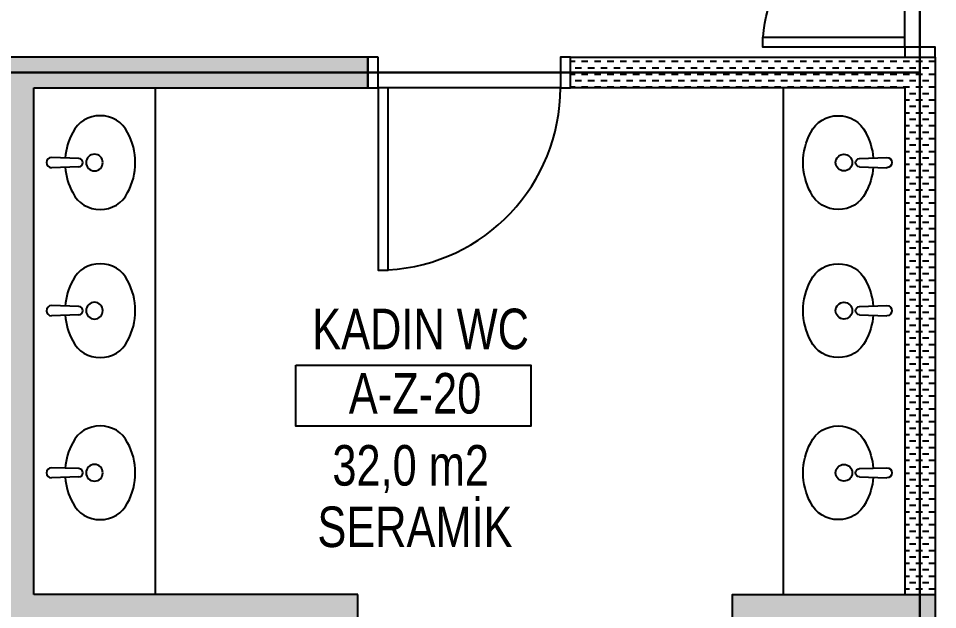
# Model space of a CAD drawing. Header units: centimetres. Extents: x 28733 to 98303, y -2883 to 8555.
# Drawn here: x 52166.9 to 52620.7, y 3011.1 to 3302.8 of the extents above; entities that cross this region are included whole.
import ezdxf
from ezdxf.enums import TextEntityAlignment as Align

# ---------------------------------------------------------------- set-up
doc = ezdxf.new("R2010")
doc.units = ezdxf.units.CM
doc.header["$LTSCALE"] = 100
for name, color, linetype in [('A-ANNO-IDEN', 50, 'Continuous'), ('A-AREA', 102, 'Continuous'), ('A-DOOR', 193, 'Continuous'), ('A-ELEV-01', 255, 'Continuous'), ('A-FLOR-FIXT', 146, 'Continuous'), ('A-WALL', 134, 'Continuous'), ('A-WALL-HTCH', 8, 'Continuous'), ('S-CONC', 5, 'Continuous'), ('S-HTCH', 8, 'Continuous')]:
    doc.layers.add(name, color=color, linetype=linetype)
doc.styles.add('Fields_100', font='act_simplex.shx', dxfattribs={"width": 0.8, "height": 20})
pattern_1 = [(0, (47244.2896, 54361.0323), (3.175, 3.175), [3.175, -3.175])]

# ---------------------------------------------------------------- blocks, each defined once
blk = doc.blocks.new('KAPI_100')
at = {"layer": 'A-DOOR'}
blk.add_line((5, 15), (95, 15), dxfattribs=at)
blk.add_lwpolyline([(95, 15), (95, 105), (90, 105), (90, 15)], dxfattribs=at)
for points in [[(0, 0), (5, 0), (5, 15), (0, 15)], [(95, 0), (100, 0), (100, 15), (95, 15)]]:
    blk.add_lwpolyline(points, close=True, dxfattribs=at)
blk.add_arc((95, 15), 90, 93.1847, 180, dxfattribs=at)
blk = doc.blocks.new('Mahal kutusu_100')
at = {"color": 0}
blk.add_lwpolyline([(-58, 30), (58, 30), (58, 0), (-58, 0)], close=True, dxfattribs=at)
at = {"color": 0, "style": 'Fields_100', "width": 0.8}
for tag, p in [('MAHAL', (3.64, 37.94)), ('KOD', (0.89, 6.19)), ('ALAN', (-1.26, -29.36)), ('KAPLAMA', (0.85, -59.68))]:
    blk.add_attdef(tag, text='', height=20, dxfattribs=at).set_placement(p, align=Align.CENTER)
blk = doc.blocks.new('KAPI 150')
at = {"layer": 'A-DOOR'}
blk.add_line((145, 15), (5, 15), dxfattribs=at)
for points in [[(5, 15), (5, 85), (10, 85), (10, 15)], [(145, 15), (145, 85), (140, 85), (140, 15)]]:
    blk.add_lwpolyline(points, dxfattribs=at)
for points in [[(5, 0), (0, 0), (0, 15), (5, 15)], [(150, 0), (145, 0), (145, 15), (150, 15)]]:
    blk.add_lwpolyline(points, close=True, dxfattribs=at)
for centre, start, end in [((5, 15), 0, 85.904), ((145, 15), 94.096, 180)]:
    blk.add_arc(centre, 70, start, end, dxfattribs=at)
blk = doc.blocks.new('LAVABO')
at = {"linetype": 'Continuous'}
for p, q in [((-7.02, 1.87, 0), (-19.21, 2.29, 0)), ((-7.02, 1.87, 0), (-7.02, 1.87, 0)), ((-7.02, -1.88, 0), (-19.21, -2.3, 0)), ((-16.52, -2.21, 0), (-16.52, -2.21, 0))]:
    blk.add_line(p, q, dxfattribs=at)
for centre, radius, start, end in [((2.24, 7.68), 13.32, 88.606, 154.1993), ((2.89, 7.68), 13.32, 25.8007, 91.394), ((14.79, 0), 28, 151.2178, 175.7423), ((-9.66, 0), 28, 0, 28.7822), ((-19.21, -0.01, 0), 2.29, 90, 270), ((-7.08, -0.01, 0), 1.87, 272, 88), ((0, 0), 3.75, 0, 180), ((0, 0), 3.75, 180, 0), ((-9.66, 0), 28, 331.2178, 0), ((14.79, 0), 28, 184.2782, 208.7822), ((2.24, -7.68), 13.32, 205.8007, 271.394), ((2.89, -7.68), 13.32, 268.606, 334.1993)]:
    blk.add_arc(centre, radius, start, end, dxfattribs=at)

msp = doc.modelspace()

# ---------------------------------------------------------------- hatches: boundary and pattern name
at = {"layer": 'A-WALL-HTCH'}
h = msp.add_hatch(dxfattribs=at)
h.set_pattern_fill('DASH', color=256)
h.set_pattern_definition(pattern_1)
h.paths.add_polyline_path([(52174.48, 3003.59), (52334.48, 3003.59), (52334.48, 3018.59), (52174.48, 3018.59), (52174.48, 3268.59), (52339.48, 3268.59), (52339.48, 3283.59), (51979.48, 3283.59), (51979.48, 3268.59), (52144.48, 3268.59), (52144.48, 3018.59), (51984.48, 3018.59), (51984.48, 3003.59), (52144.48, 3003.59), (52144.48, 2498.59), (52174.48, 2498.59)])
h = msp.add_hatch(dxfattribs=at)
h.set_pattern_fill('DASH', color=256)
h.set_pattern_definition(pattern_1)
h.paths.add_polyline_path([(52619.48, 3283.59), (52439.48, 3283.59), (52439.48, 3268.59), (52604.48, 3268.59), (52604.48, 3018.59), (52619.48, 3018.59)])
at = {"layer": 'S-HTCH'}
h = msp.add_hatch(dxfattribs=at)
h.set_pattern_fill('ANSI33', color=256)
h.set_pattern_definition([(45, (47244.2896, 5721.5606), (-4.490128, 4.490128), []), (45, (47248.78, 5721.5606), (-4.490128, 4.490128), [3.175, -1.5875])])
h.paths.add_polyline_path([(51759.48, 2938.59), (51699.48, 2938.59), (51699.48, 3038.59), (51759.48, 3038.59)])
h.paths.add_polyline_path([(50839.48, 2958.59), (50839.48, 3018.59), (50939.48, 3018.59), (50939.48, 2958.59)])
h.paths.add_polyline_path([(52519.48, 2958.59), (52519.48, 3018.59), (52619.48, 3018.59), (52619.48, 2958.59)])
h.paths.add_polyline_path([(51759.48, 1988.59), (51699.48, 1988.59), (51699.48, 2088.59), (51759.48, 2088.59)])
h.paths.add_polyline_path([(51759.48, 2463.59), (51699.48, 2463.59), (51699.48, 2563.59), (51759.48, 2563.59)])
h.paths.add_polyline_path([(51759.48, 3888.59), (51699.48, 3888.59), (51699.48, 3988.59), (51759.48, 3988.59)])
h.paths.add_polyline_path([(51759.48, 4363.59), (51699.48, 4363.59), (51699.48, 4463.59), (51759.48, 4463.59)])
h.paths.add_polyline_path([(51759.48, 4838.59), (51699.48, 4838.59), (51699.48, 4938.59), (51759.48, 4938.59)])
h.paths.add_polyline_path([(51759.48, 5788.59), (51699.48, 5788.59), (51699.48, 5888.59), (51759.48, 5888.59)])
h.paths.add_polyline_path([(51759.48, 6263.59), (51699.48, 6263.59), (51699.48, 6363.59), (51759.48, 6363.59)])
h.paths.add_polyline_path([(51759.48, 6738.59), (51699.48, 6738.59), (51699.48, 6838.59), (51759.48, 6838.59)])
h.paths.add_polyline_path([(50839.48, 1518.59), (50839.48, 1578.59), (50939.48, 1578.59), (50939.48, 1518.59)])
h.paths.add_polyline_path([(51679.48, 1518.59), (51679.48, 1578.59), (51779.48, 1578.59), (51779.48, 1518.59)])
h.paths.add_polyline_path([(52519.48, 1518.59), (52519.48, 1578.59), (52619.48, 1578.59), (52619.48, 1518.59)])
h.paths.add_polyline_path([(50839.48, 2008.59), (50839.48, 2068.59), (50939.48, 2068.59), (50939.48, 2008.59)])
h.paths.add_polyline_path([(52519.48, 2008.59), (52519.48, 2068.59), (52619.48, 2068.59), (52619.48, 2008.59)])
h.paths.add_polyline_path([(50839.48, 2483.59), (50839.48, 2543.59), (50939.48, 2543.59), (50939.48, 2483.59)])
h.paths.add_polyline_path([(52519.48, 2483.59), (52519.48, 2543.59), (52619.48, 2543.59), (52619.48, 2483.59)])
h.paths.add_polyline_path([(50839.48, 3433.59), (50839.48, 3493.59), (50939.48, 3493.59), (50939.48, 3433.59)])
h.paths.add_polyline_path([(51679.48, 3433.59), (51679.48, 3493.59), (51779.48, 3493.59), (51779.48, 3433.59)])
h.paths.add_polyline_path([(52519.48, 3433.59), (52519.48, 3493.59), (52619.48, 3493.59), (52619.48, 3433.59)])
h.paths.add_polyline_path([(50839.48, 3908.59), (50839.48, 3968.59), (50939.48, 3968.59), (50939.48, 3908.59)])
h.paths.add_polyline_path([(52519.48, 3908.59), (52519.48, 3968.59), (52619.48, 3968.59), (52619.48, 3908.59)])
h.paths.add_polyline_path([(50839.48, 4383.59), (50839.48, 4443.59), (50939.48, 4443.59), (50939.48, 4383.59)])
h.paths.add_polyline_path([(52519.48, 4383.59), (52519.48, 4443.59), (52619.48, 4443.59), (52619.48, 4383.59)])
h.paths.add_polyline_path([(50839.48, 4858.59), (50839.48, 4918.59), (50939.48, 4918.59), (50939.48, 4858.59)])
h.paths.add_polyline_path([(52519.48, 4858.59), (52519.48, 4918.59), (52619.48, 4918.59), (52619.48, 4858.59)])
h.paths.add_polyline_path([(50839.48, 5333.59), (50839.48, 5393.59), (50939.48, 5393.59), (50939.48, 5333.59)])
h.paths.add_polyline_path([(51679.48, 5333.59), (51679.48, 5393.59), (51779.48, 5393.59), (51779.48, 5333.59)])
h.paths.add_polyline_path([(52519.48, 5333.59), (52519.48, 5393.59), (52619.48, 5393.59), (52619.48, 5333.59)])
h.paths.add_polyline_path([(50839.48, 5808.59), (50839.48, 5868.59), (50939.48, 5868.59), (50939.48, 5808.59)])
h.paths.add_polyline_path([(52519.48, 5808.59), (52519.48, 5868.59), (52619.48, 5868.59), (52619.48, 5808.59)])
h.paths.add_polyline_path([(50839.48, 6283.59), (50839.48, 6343.59), (50939.48, 6343.59), (50939.48, 6283.59)])
h.paths.add_polyline_path([(52519.48, 6283.59), (52519.48, 6343.59), (52619.48, 6343.59), (52619.48, 6283.59)])
h.paths.add_polyline_path([(50839.48, 6758.59), (50839.48, 6818.59), (50939.48, 6818.59), (50939.48, 6758.59)])
h.paths.add_polyline_path([(52519.48, 6758.59), (52519.48, 6818.59), (52619.48, 6818.59), (52619.48, 6758.59)])
h.paths.add_polyline_path([(50839.48, 7248.59), (50839.48, 7308.59), (50939.48, 7308.59), (50939.48, 7248.59)])
h.paths.add_polyline_path([(51679.48, 7248.59), (51679.48, 7308.59), (51779.48, 7308.59), (51779.48, 7248.59)])
h.paths.add_polyline_path([(52519.48, 7248.59), (52519.48, 7308.59), (52619.48, 7308.59), (52619.48, 7248.59)])

# ---------------------------------------------------------------- linework, layer by layer
at = {"layer": 'A-AREA'}
for points in [[(50829.48, 2966.09), (50829.48, 3441.09), (51771.98, 3441.09), (51771.98, 3523.59), (51936.98, 3523.59), (51936.98, 3441.09), (52611.98, 3441.09), (52611.98, 3276.09), (51096.98, 3276.09), (51096.98, 2966.09)], [(52611.98, 1508.59), (52611.98, 3418.59), (70734.48, 3418.59), (70734.48, 2981.09), (63779.48, 2981.09), (63779.23, 1508.59), (63516.98, 1508.59), (63516.98, 2981.09), (58079.48, 2981.09), (58079.48, 1508.59), (56279.48, 1508.59), (56279.48, 2981.09), (52979.48, 2981.09), (52979.48, 1508.59)], [(52611.98, 2491.09), (52159.48, 2491.09), (52159.48, 3276.09), (52611.98, 3276.09)]]:
    msp.add_lwpolyline(points, close=True, dxfattribs=at)
at = {"layer": 'A-FLOR-FIXT'}
for p, q in [((52234.48, 3268.59), (52234.48, 3018.59)), ((52544.48, 3268.59), (52544.48, 3018.59))]:
    msp.add_line(p, q, dxfattribs=at)
at = {"layer": 'A-WALL'}
for p, q in [((52439.48, 3283.59), (52619.48, 3283.59)), ((52619.48, 3283.59), (52619.48, 3018.59)), ((52174.48, 3018.59), (52174.48, 3268.59)), ((52174.48, 3268.59), (52339.48, 3268.59)), ((52604.48, 3268.59), (52604.48, 3018.59)), ((52334.48, 3018.59), (52174.48, 3018.59)), ((52334.48, 3003.59), (52334.48, 3018.59))]:
    msp.add_line(p, q, dxfattribs=at)
for points in [[(52339.48, 3268.59), (52339.48, 3283.59), (51979.48, 3283.59), (51979.48, 3268.59), (52144.48, 3268.59)], [(52604.48, 3268.59), (52439.48, 3268.59), (52439.48, 3283.59)]]:
    msp.add_lwpolyline(points, dxfattribs=at)
at = {"layer": 'S-CONC'}
msp.add_lwpolyline([(52519.48, 2958.59), (52519.48, 3018.59), (52619.48, 3018.59), (52619.48, 2958.59)], close=True, dxfattribs=at)

# ---------------------------------------------------------------- block references
at = {"layer": 'A-ANNO-IDEN'}
msp.add_blockref('Mahal kutusu_100', (52361.85, 3101.63), dxfattribs=at).add_auto_attribs({'MAHAL': 'KADIN WC', 'KOD': 'A-Z-20', 'ALAN': '32,0 m2', 'KAPLAMA': 'SERAMİK'})
at = {"layer": 'A-DOOR', "rotation": 180}
msp.add_blockref('KAPI_100', (52439.48, 3283.59), dxfattribs=at)
at = {"layer": 'A-ELEV-01', "xscale": -1, "rotation": 90}
msp.add_blockref('KAPI 150', (52619.48, 3433.59), dxfattribs=at)
at = {"layer": 'A-FLOR-FIXT', "color": 0, "yscale": 1.1, "zscale": 1.1}
for p, xscale in [((52204.48, 3231.64), 1.1), ((52574.48, 3231.64), -1.1), ((52204.48, 3158.59), 1.1), ((52574.48, 3158.59), -1.1), ((52204.48, 3078.59), 1.1), ((52574.48, 3078.59), -1.1)]:
    msp.add_blockref('LAVABO', p, dxfattribs=dict(at, xscale=xscale))

doc.saveas('drawing.dxf')
